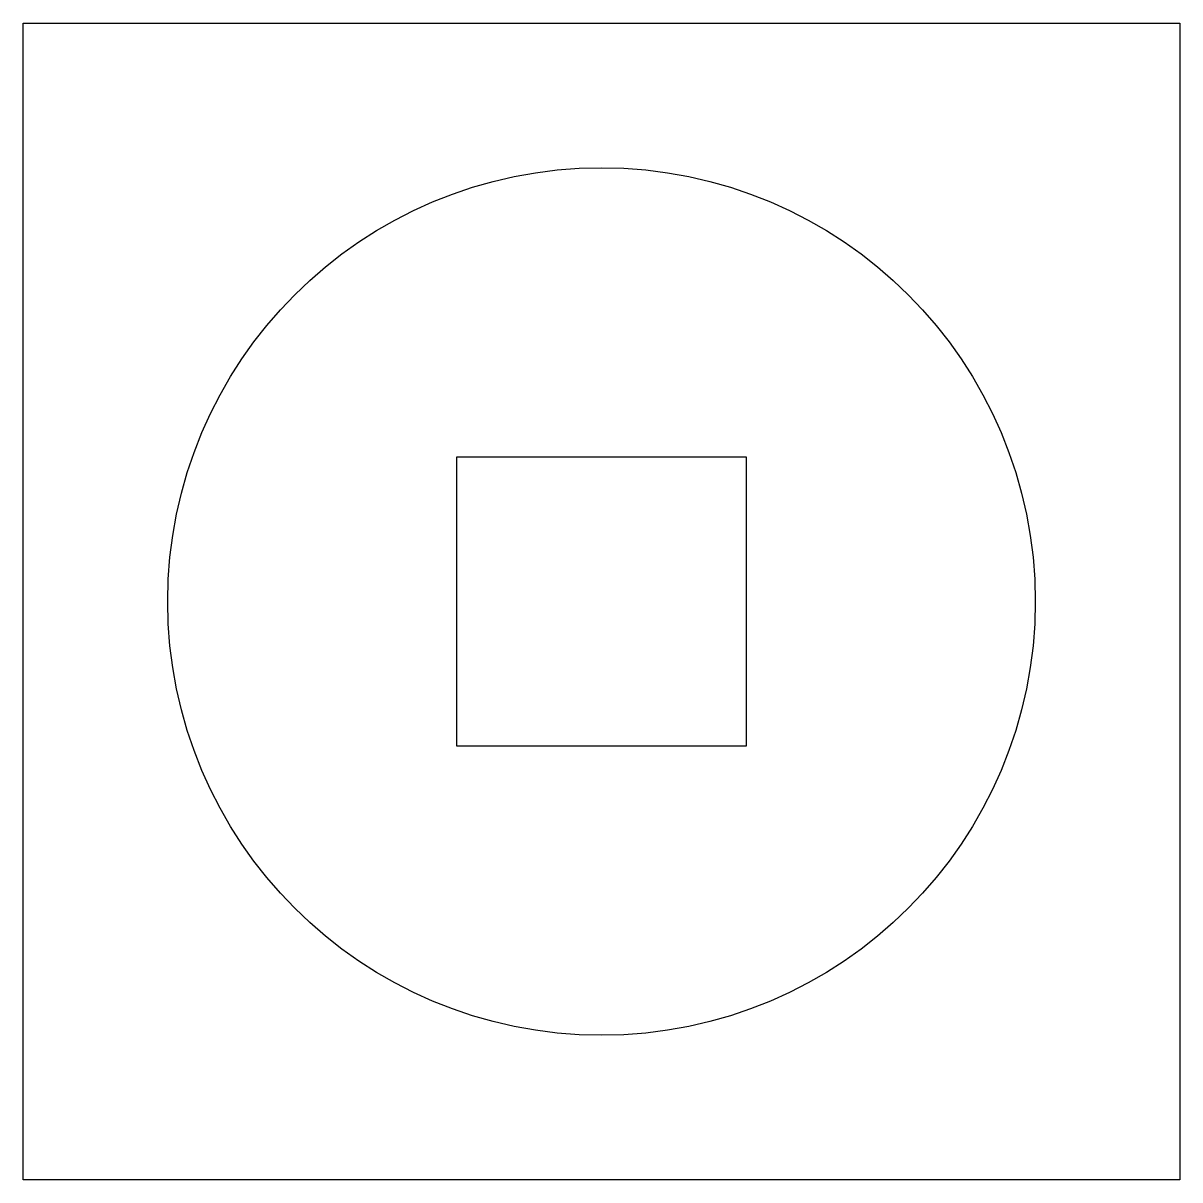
# Model space of a CAD drawing. Header units: inches. Extents: x -60 to 100, y -60 to 100.
import ezdxf

# ---------------------------------------------------------------- set-up
doc = ezdxf.new("R2010")
doc.units = ezdxf.units.IN
doc.header["$MEASUREMENT"] = 0

msp = doc.modelspace()

# ---------------------------------------------------------------- linework, layer by layer
for p, q in [((-60, -60, 100), (-60, 100, 100)), ((-60, 100, 100), (100, 100, 100)), ((100, 100, 100), (100, -60, 100)), ((0, 0), (0, 40)), ((0, 40), (40, 40)), ((40, 40), (40, 0)), ((40, 0), (0, 0)), ((100, -60, 100), (-60, -60, 100))]:
    msp.add_line(p, q)
msp.add_circle((20, 20, 100), 60)
for points in [[(-60, -60, 100), (-60, 100, 100), (100, 100, 100), (100, -60, 100)], [(-60, -60, 120), (-60, 100, 120), (100, 100, 120), (100, -60, 120)]]:
    msp.add_3dface(points)

doc.saveas('drawing.dxf')
